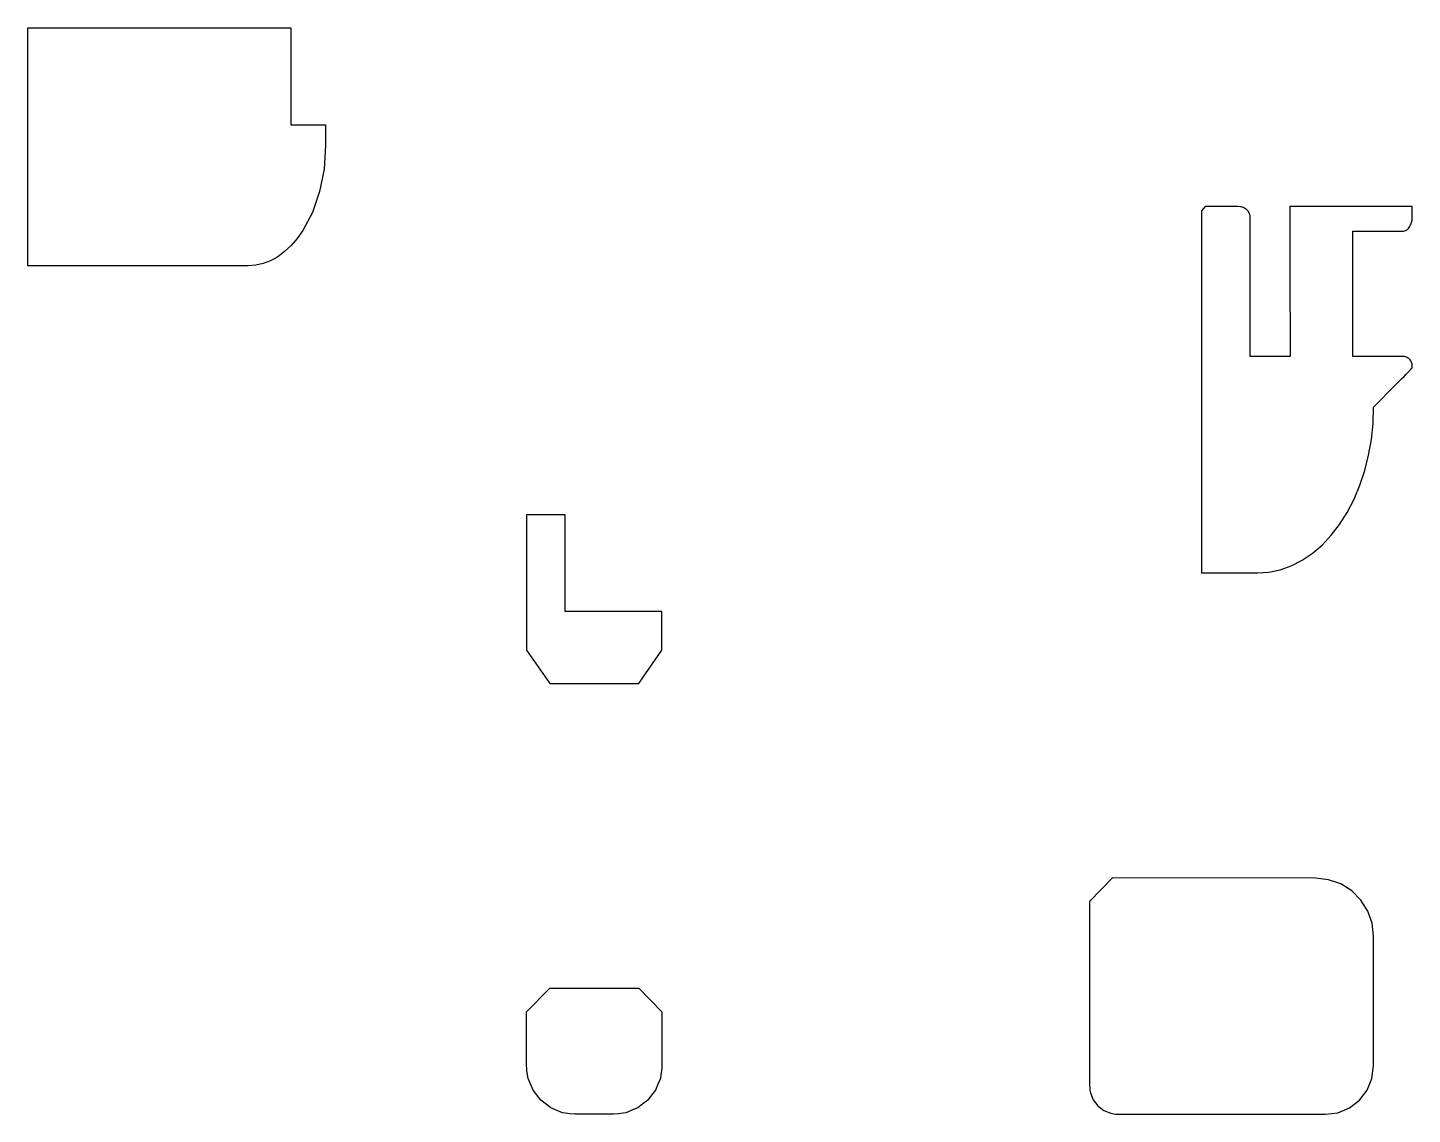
# Model space of a CAD drawing. Header units: metres. Extents: x 2.4 to 74, y -16 to 40.2.
import ezdxf

# ---------------------------------------------------------------- set-up
doc = ezdxf.new("R2010")
doc.units = ezdxf.units.M

msp = doc.modelspace()

# ---------------------------------------------------------------- linework, layer by layer
for p, q in [((2.4, 27.882), (2.4, 40.2)), ((2.4, 40.2), (16, 40.2)), ((16, 40.2), (16, 35.173)), ((16, 40.2), (16, 40.2)), ((16, 35.173), (16.9, 35.173)), ((16.9, 35.173), (17.8, 35.173)), ((17.8, 35.173), (17.8, 34.105)), ((17.8, 34.105), (17.723, 32.891)), ((17.723, 32.891), (17.496, 31.724)), ((17.496, 31.724), (17.126, 30.648)), ((63.284, 30.951), (63.1, 30.722)), ((64.849, 30.951), (63.284, 30.951)), ((64.972, 30.951), (64.849, 30.951)), ((65.114, 30.937), (64.972, 30.951)), ((65.137, 30.934), (65.114, 30.937)), ((65.161, 30.927), (65.137, 30.934)), ((65.291, 30.884), (65.161, 30.927)), ((65.32, 30.867), (65.291, 30.884)), ((65.423, 30.805), (65.32, 30.867)), ((65.45, 30.777), (65.423, 30.805)), ((67.675, 30.951), (67.666, 27.837)), ((68, 30.951), (67.675, 30.951)), ((70.791, 30.951), (68, 30.951)), ((74, 30.951), (70.791, 30.951)), ((74, 30.395), (74, 30.951)), ((17.126, 30.648), (16.628, 29.705)), ((63.1, 30.722), (63.1, 23.851)), ((65.524, 30.701), (65.45, 30.777)), ((65.544, 30.665), (65.524, 30.701)), ((65.588, 30.581), (65.544, 30.665)), ((65.595, 30.539), (65.588, 30.581)), ((65.61, 30.451), (65.595, 30.539)), ((65.61, 25.814), (65.61, 30.451)), ((73.926, 30.018), (73.965, 30.15)), ((73.965, 30.15), (73.985, 30.22)), ((73.985, 30.22), (73.991, 30.285)), ((73.991, 30.285), (74, 30.395)), ((16.628, 29.705), (16.338, 29.295)), ((70.925, 23.274), (70.925, 29.675)), ((70.925, 29.675), (72.027, 29.675)), ((72.027, 29.675), (72.566, 29.675)), ((72.566, 29.675), (73.173, 29.675)), ((73.173, 29.675), (73.5, 29.675)), ((73.5, 29.675), (73.544, 29.68)), ((73.544, 29.68), (73.604, 29.692)), ((73.604, 29.692), (73.648, 29.708)), ((73.648, 29.708), (73.702, 29.74)), ((73.702, 29.74), (73.744, 29.767)), ((73.744, 29.767), (73.783, 29.803)), ((73.783, 29.803), (73.828, 29.853)), ((73.828, 29.853), (73.863, 29.9)), ((73.863, 29.9), (73.895, 29.961)), ((73.895, 29.961), (73.926, 30.018)), ((16.022, 28.931), (15.686, 28.617)), ((16.338, 29.295), (16.022, 28.931)), ((14.58, 28.002), (14.192, 27.912)), ((14.961, 28.15), (14.58, 28.002)), ((15.331, 28.356), (14.961, 28.15)), ((15.686, 28.617), (15.331, 28.356)), ((13.8, 27.882), (2.4, 27.882)), ((14.192, 27.912), (13.8, 27.882)), ((67.666, 27.837), (67.68, 23.2)), ((65.61, 23.2), (65.61, 25.814)), ((63.1, 23.851), (63.1, 12)), ((66.879, 23.2), (65.61, 23.2)), ((67.433, 23.2), (66.879, 23.2)), ((67.524, 23.2), (67.433, 23.2)), ((67.68, 23.2), (67.524, 23.2)), ((70.925, 23.2), (70.925, 23.274)), ((71.495, 23.2), (70.925, 23.2)), ((71.552, 23.2), (71.495, 23.2)), ((71.948, 23.2), (71.552, 23.2)), ((72.03, 23.2), (71.948, 23.2)), ((72.337, 23.2), (72.03, 23.2)), ((72.431, 23.2), (72.337, 23.2)), ((72.701, 23.2), (72.431, 23.2)), ((72.8, 23.2), (72.701, 23.2)), ((73.15, 23.2), (72.8, 23.2)), ((73.5, 23.2), (73.15, 23.2)), ((73.524, 23.199), (73.5, 23.2)), ((73.549, 23.198), (73.524, 23.199)), ((73.573, 23.194), (73.549, 23.198)), ((73.598, 23.19), (73.573, 23.194)), ((73.644, 23.176), (73.598, 23.19)), ((73.691, 23.162), (73.644, 23.176)), ((73.733, 23.139), (73.691, 23.162)), ((73.778, 23.116), (73.733, 23.139)), ((73.814, 23.086), (73.778, 23.116)), ((73.854, 23.054), (73.814, 23.086)), ((73.883, 23.017), (73.854, 23.054)), ((73.916, 22.978), (73.883, 23.017)), ((73.938, 22.936), (73.916, 22.978)), ((73.962, 22.891), (73.938, 22.936)), ((73.572, 22.166), (73.686, 22.282)), ((73.686, 22.282), (73.865, 22.463)), ((73.865, 22.463), (74, 22.6)), ((73.976, 22.846), (73.962, 22.891)), ((73.99, 22.798), (73.976, 22.846)), ((73.995, 22.751), (73.99, 22.798)), ((74, 22.7), (73.995, 22.751)), ((74, 22.676), (74, 22.7)), ((74, 22.6), (74, 22.676)), ((72.001, 20.573), (73.155, 21.743)), ((73.155, 21.743), (73.307, 21.897)), ((73.307, 21.897), (73.449, 22.042)), ((73.449, 22.042), (73.572, 22.166)), ((71.971, 19.732), (72, 20.572)), ((72, 20.572), (72.001, 20.573)), ((72, 20.572), (72, 20.572)), ((71.884, 18.899), (71.971, 19.732)), ((71.741, 18.083), (71.884, 18.899)), ((71.543, 17.291), (71.741, 18.083)), ((71.291, 16.531), (71.543, 17.291)), ((70.988, 15.809), (71.291, 16.531)), ((70.637, 15.134), (70.988, 15.809)), ((70.242, 14.51), (70.637, 15.134)), ((29.2, 15), (28.2, 15)), ((28.2, 15), (28.2, 8.005)), ((30.2, 15), (29.2, 15)), ((30.2, 13.831), (30.2, 15)), ((69.805, 13.946), (70.242, 14.51)), ((30.2, 12.651), (30.2, 13.831)), ((69.333, 13.444), (69.805, 13.946)), ((68.296, 12.652), (68.828, 13.012)), ((68.828, 13.012), (69.333, 13.444)), ((30.2, 12.522), (30.2, 12.651)), ((30.2, 12.393), (30.2, 12.522)), ((30.2, 12.265), (30.2, 12.393)), ((30.2, 12.136), (30.2, 12.265)), ((67.17, 12.165), (67.741, 12.369)), ((67.741, 12.369), (68.296, 12.652)), ((30.2, 12.016), (30.2, 12.136)), ((30.2, 11.896), (30.2, 12.016)), ((30.2, 11.794), (30.2, 11.896)), ((30.2, 11.69), (30.2, 11.794)), ((30.2, 11.612), (30.2, 11.69)), ((30.2, 11.533), (30.2, 11.612)), ((30.2, 10.856), (30.2, 11.533)), ((63.1, 12), (66, 12)), ((66, 12), (66.588, 12.041)), ((66.588, 12.041), (67.17, 12.165)), ((30.2, 10), (30.2, 10.856)), ((32.7, 10), (30.2, 10)), ((35.2, 10), (32.7, 10)), ((35.2, 8.005), (35.2, 10)), ((28.2, 8.005), (29.4, 6.29)), ((34, 6.29), (35.2, 8.005)), ((35.2, 8.005), (35.2, 8.005)), ((29.4, 6.29), (34, 6.29)), ((58.5, -3.766), (57.3, -4.99)), ((69.001, -3.79), (58.5, -3.766)), ((69.668, -3.865), (69.001, -3.79)), ((70.302, -4.087), (69.668, -3.865)), ((70.871, -4.445), (70.302, -4.087)), ((57.3, -4.99), (57.3, -14.177)), ((71.346, -4.919), (70.871, -4.445)), ((70.871, -4.445), (70.871, -4.445)), ((71.703, -5.488), (71.346, -4.919)), ((71.925, -6.122), (71.703, -5.488)), ((72, -6.79), (71.925, -6.122)), ((71.925, -6.122), (71.925, -6.122)), ((72, -13.5), (72, -6.79)), ((28.2, -10.7), (29.4, -9.475)), ((29.4, -9.475), (31.7, -9.475)), ((31.7, -9.475), (34, -9.475)), ((34, -9.475), (35.2, -10.7)), ((28.2, -13.5), (28.2, -10.7)), ((35.2, -10.7), (35.2, -13.5)), ((35.2, -10.7), (35.2, -10.7)), ((28.206, -13.622), (28.2, -13.5)), ((35.2, -13.5), (35.194, -13.622)), ((71.915, -14.147), (72, -13.5)), ((72, -13.5), (72, -13.5)), ((28.212, -13.745), (28.206, -13.622)), ((28.285, -14.147), (28.212, -13.745)), ((28.535, -14.75), (28.285, -14.147)), ((35.115, -14.147), (34.99, -14.449)), ((35.139, -13.962), (35.115, -14.147)), ((35.194, -13.622), (35.139, -13.962)), ((57.3, -14.177), (57.3, -14.338)), ((71.665, -14.75), (71.915, -14.147)), ((28.932, -15.268), (28.535, -14.75)), ((34.666, -15.009), (34.468, -15.268)), ((34.865, -14.75), (34.666, -15.009)), ((34.99, -14.449), (34.865, -14.75)), ((57.3, -14.338), (57.3, -14.5)), ((57.3, -14.5), (57.318, -14.66)), ((57.318, -14.66), (57.332, -14.745)), ((57.332, -14.745), (57.351, -14.888)), ((57.351, -14.888), (57.501, -15.25)), ((71.268, -15.268), (71.665, -14.75)), ((29.45, -15.665), (28.932, -15.268)), ((30.053, -15.915), (29.45, -15.665)), ((33.95, -15.665), (33.649, -15.79)), ((34.209, -15.466), (33.95, -15.665)), ((34.468, -15.268), (34.209, -15.466)), ((57.501, -15.25), (57.739, -15.561)), ((57.739, -15.561), (58.05, -15.799)), ((70.147, -15.915), (70.75, -15.665)), ((70.75, -15.665), (71.268, -15.268)), ((30.451, -15.975), (30.053, -15.915)), ((30.7, -16), (30.451, -15.975)), ((31.594, -16), (30.7, -16)), ((32.7, -16), (31.594, -16)), ((32.948, -15.976), (32.7, -16)), ((33.185, -15.936), (32.948, -15.976)), ((33.347, -15.915), (33.185, -15.936)), ((33.649, -15.79), (33.347, -15.915)), ((58.05, -15.799), (58.412, -15.949)), ((58.412, -15.949), (58.646, -15.992)), ((58.646, -15.992), (58.677, -15.995)), ((58.677, -15.995), (58.708, -15.997)), ((58.708, -15.997), (58.738, -15.999)), ((58.738, -15.999), (58.769, -15.999)), ((58.769, -15.999), (58.8, -16)), ((58.8, -16), (64.551, -16)), ((64.551, -16), (69.5, -16)), ((69.5, -16), (70.147, -15.915))]:
    msp.add_line(p, q)

doc.saveas('drawing.dxf')
